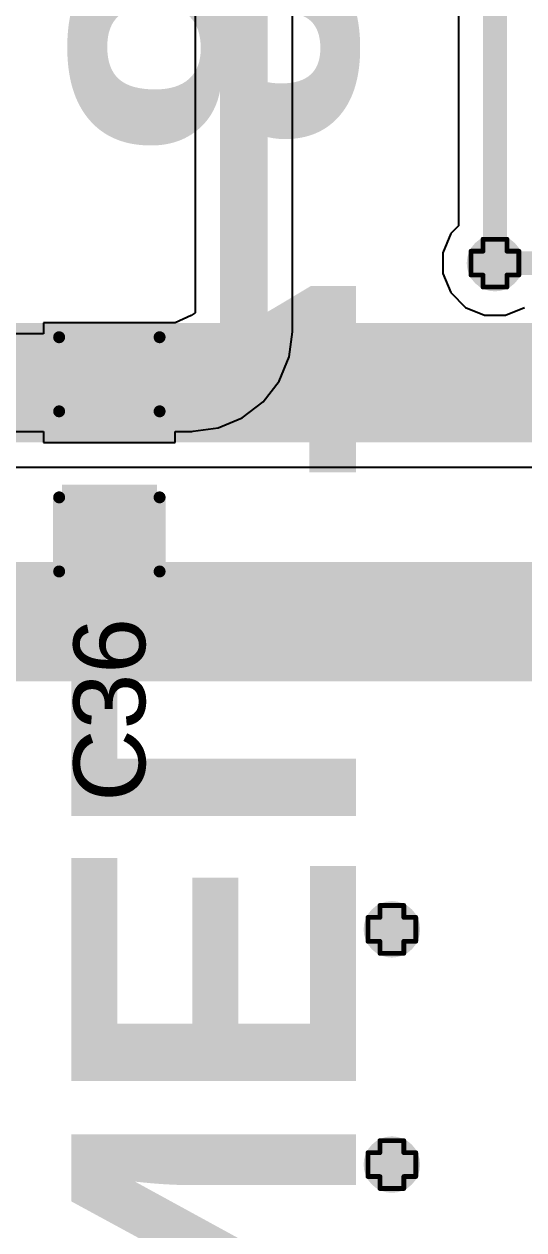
# Model space of a CAD drawing. Header units: inches. Extents: x -0.1 to 10.2, y 0 to 6.5.
# Drawn here: x 3.508 to 3.717, y 1.961 to 2.465 of the extents above; entities that cross this region are included whole.
import ezdxf

# ---------------------------------------------------------------- set-up
doc = ezdxf.new("R2010")
doc.units = ezdxf.units.IN
doc.header["$MEASUREMENT"] = 0
for name, color, linetype in [('Bottom Layer', 5, 'Continuous'), ('Bottom Overlay', 54, 'Continuous'), ('Drill Drawing', 1, 'Continuous'), ('Top Layer', 1, 'Continuous'), ('Top Overlay', 2, 'Continuous'), ('Top Paste', 8, 'Continuous'), ('Top Solder', 216, 'Continuous'), ('Via Holes', 16, 'Continuous')]:
    doc.layers.add(name, color=color, linetype=linetype)
doc.styles.add('Arial', font='', dxfattribs={"height": 0.2})
doc.styles.add('Arial_Bold', font='', dxfattribs={"height": 0.2})
doc.styles.get('Arial').set_extended_font_data('Arial')
doc.styles.get('Arial_Bold').set_extended_font_data('Arial', bold=True)

# ---------------------------------------------------------------- blocks, each defined once
blk = doc.blocks.new('C___0603_64')
at = {"layer": 'Top Layer'}
for points in [[(-0.015, 0.0175), (-0.015, -0.0175), (-0.045, -0.0175), (-0.045, 0.0175)], [(0.045, 0.0175), (0.045, -0.0175), (0.015, -0.0175), (0.015, 0.0175)]]:
    blk.add_hatch(color=1, dxfattribs=at).paths.add_polyline_path(points)
at = {"layer": 'Top Paste'}
for points in [[(-0.015, 0.0175), (-0.015, -0.0175), (-0.045, -0.0175), (-0.045, 0.0175)], [(0.045, 0.0175), (0.045, -0.0175), (0.015, -0.0175), (0.015, 0.0175)]]:
    blk.add_hatch(color=8, dxfattribs=at).paths.add_polyline_path(points)
at = {"layer": 'Top Solder'}
for points in [[(-0.01264, 0.01986), (-0.01264, -0.01986), (-0.04736, -0.01986), (-0.04736, 0.01986)], [(0.04736, 0.01986), (0.04736, -0.01986), (0.01264, -0.01986), (0.01264, 0.01986)]]:
    blk.add_hatch(color=216, dxfattribs=at).paths.add_polyline_path(points)
at = {"layer": 'Top Overlay', "const_width": 0.005}
for points in [[(-0.049, 0.021), (-0.049, -0.021)], [(-0.049, 0.021), (-0.018, 0.021)], [(0.018, 0.021), (0.049, 0.021)], [(0.049, 0.021), (0.049, -0.021)], [(-0.049, -0.021), (-0.018, -0.021)], [(0.018, -0.021), (0.049, -0.021)]]:
    blk.add_lwpolyline(points, dxfattribs=at)
at = {"layer": 'Top Overlay', "const_width": 0.0025}
for points in [[(-0.05025, 0.021, 1), (-0.04775, 0.021, 1)], [(-0.05025, 0.021, 1), (-0.04775, 0.021, 1)], [(-0.01925, 0.021, 1), (-0.01675, 0.021, 1)], [(0.01675, 0.021, 1), (0.01925, 0.021, 1)], [(0.04775, 0.021, 1), (0.05025, 0.021, 1)], [(0.04775, 0.021, 1), (0.05025, 0.021, 1)], [(-0.05025, -0.021, 1), (-0.04775, -0.021, 1)], [(-0.05025, -0.021, 1), (-0.04775, -0.021, 1)], [(-0.01925, -0.021, 1), (-0.01675, -0.021, 1)], [(0.01675, -0.021, 1), (0.01925, -0.021, 1)], [(0.04775, -0.021, 1), (0.05025, -0.021, 1)], [(0.04775, -0.021, 1), (0.05025, -0.021, 1)]]:
    blk.add_lwpolyline(points, format="xyb", close=True, dxfattribs=at)

msp = doc.modelspace()

# ---------------------------------------------------------------- hatches: boundary and pattern name
at = {"layer": 'Bottom Layer'}
h = msp.add_hatch(color=5, dxfattribs=at)
edge = h.paths.add_edge_path()
edge.add_arc((3.70453, 2.36535), 0.01181, 0, 360)
h = msp.add_hatch(color=5, dxfattribs=at)
edge = h.paths.add_edge_path()
edge.add_arc((3.66142, 2.08661), 0.01181, 0, 360)
h = msp.add_hatch(color=5, dxfattribs=at)
edge = h.paths.add_edge_path()
edge.add_arc((3.66142, 1.98819), 0.01181, 0, 360)
at = {"layer": 'Top Layer'}
h = msp.add_hatch(color=1, dxfattribs=at)
edge = h.paths.add_edge_path()
edge.add_arc((3.70453, 2.36535), 0.01181, 0, 360)
h = msp.add_hatch(color=1, dxfattribs=at)
edge = h.paths.add_edge_path()
edge.add_arc((3.66142, 2.08661), 0.01181, 0, 360)
h = msp.add_hatch(color=1, dxfattribs=at)
edge = h.paths.add_edge_path()
edge.add_arc((3.66142, 1.98819), 0.01181, 0, 360)
at = {"layer": 'Via Holes'}
h = msp.add_hatch(color=7, dxfattribs=at)
edge = h.paths.add_edge_path()
edge.add_arc((3.70453, 2.36535), 0.00591, 0, 360)
h = msp.add_hatch(color=7, dxfattribs=at)
edge = h.paths.add_edge_path()
edge.add_arc((3.66142, 2.08661), 0.00591, 0, 360)
h = msp.add_hatch(color=7, dxfattribs=at)
edge = h.paths.add_edge_path()
edge.add_arc((3.66142, 1.98819), 0.00591, 0, 360)

# ---------------------------------------------------------------- linework, layer by layer
at = {"layer": 'Bottom Layer'}
msp.add_line((3.39351, 2.28005), (4.1805, 2.28005), dxfattribs=at)
at = {"layer": 'Bottom Layer', "const_width": 0.01}
msp.add_lwpolyline([(3.70643, 2.36535, -0.198912), (3.70453, 2.36614)], format="xyb", dxfattribs=at)
at = {"layer": 'Bottom Layer', "const_width": 0.005}
for points in [[(3.70203, 2.36614, 1), (3.70703, 2.36614, 1)], [(3.70203, 2.36535, 1), (3.70703, 2.36535, 1)], [(3.70393, 2.36535, 1), (3.70893, 2.36535, 1)]]:
    msp.add_lwpolyline(points, format="xyb", close=True, dxfattribs=at)
at = {"layer": 'Bottom Layer'}
for points, const_width in [([(3.70453, 2.36535), (4.35355, 2.36535)], 0.01), ([(3.36457, 2.31535), (4.20945, 2.31535)], 0.05), ([(3.36457, 2.21535), (4.20945, 2.21535)], 0.05)]:
    msp.add_lwpolyline(points, dxfattribs=dict(at, const_width=const_width))
at = {"layer": 'Drill Drawing', "const_width": 0.002}
for points in [[(3.69953, 2.37035), (3.69953, 2.37535)], [(3.69953, 2.37535), (3.70953, 2.37535)], [(3.70953, 2.37035), (3.70953, 2.37535)], [(3.69453, 2.36035), (3.69453, 2.37035)], [(3.69453, 2.37035), (3.69953, 2.37035)], [(3.70953, 2.37035), (3.71453, 2.37035)], [(3.71453, 2.36035), (3.71453, 2.37035)], [(3.69453, 2.36035), (3.69953, 2.36035)], [(3.69953, 2.35535), (3.69953, 2.36035)], [(3.70953, 2.36035), (3.71453, 2.36035)], [(3.70953, 2.35535), (3.70953, 2.36035)], [(3.69953, 2.35535), (3.70953, 2.35535)], [(3.65642, 2.09161), (3.65642, 2.09661)], [(3.65642, 2.09661), (3.66642, 2.09661)], [(3.66642, 2.09161), (3.66642, 2.09661)], [(3.65142, 2.08161), (3.65142, 2.09161)], [(3.65142, 2.09161), (3.65642, 2.09161)], [(3.66642, 2.09161), (3.67142, 2.09161)], [(3.67142, 2.08161), (3.67142, 2.09161)], [(3.65142, 2.08161), (3.65642, 2.08161)], [(3.65642, 2.07661), (3.65642, 2.08161)], [(3.66642, 2.08161), (3.67142, 2.08161)], [(3.66642, 2.07661), (3.66642, 2.08161)], [(3.65642, 2.07661), (3.66642, 2.07661)], [(3.65642, 1.99319), (3.65642, 1.99819)], [(3.65642, 1.99819), (3.66642, 1.99819)], [(3.66642, 1.99319), (3.66642, 1.99819)], [(3.65142, 1.98319), (3.65142, 1.99319)], [(3.65142, 1.99319), (3.65642, 1.99319)], [(3.66642, 1.99319), (3.67142, 1.99319)], [(3.67142, 1.98319), (3.67142, 1.99319)], [(3.65142, 1.98319), (3.65642, 1.98319)], [(3.65642, 1.97819), (3.65642, 1.98319)], [(3.66642, 1.98319), (3.67142, 1.98319)], [(3.66642, 1.97819), (3.66642, 1.98319)], [(3.65642, 1.97819), (3.66642, 1.97819)]]:
    msp.add_lwpolyline(points, dxfattribs=at)
at = {"layer": 'Drill Drawing', "const_width": 0.001}
for points in [[(3.69903, 2.37535, 1), (3.70003, 2.37535, 1)], [(3.69903, 2.37535, 1), (3.70003, 2.37535, 1)], [(3.70903, 2.37535, 1), (3.71003, 2.37535, 1)], [(3.70903, 2.37535, 1), (3.71003, 2.37535, 1)], [(3.69403, 2.37035, 1), (3.69503, 2.37035, 1)], [(3.69403, 2.37035, 1), (3.69503, 2.37035, 1)], [(3.69903, 2.37035, 1), (3.70003, 2.37035, 1)], [(3.69903, 2.37035, 1), (3.70003, 2.37035, 1)], [(3.70903, 2.37035, 1), (3.71003, 2.37035, 1)], [(3.70903, 2.37035, 1), (3.71003, 2.37035, 1)], [(3.71403, 2.37035, 1), (3.71503, 2.37035, 1)], [(3.71403, 2.37035, 1), (3.71503, 2.37035, 1)], [(3.69403, 2.36035, 1), (3.69503, 2.36035, 1)], [(3.69403, 2.36035, 1), (3.69503, 2.36035, 1)], [(3.69903, 2.36035, 1), (3.70003, 2.36035, 1)], [(3.69903, 2.36035, 1), (3.70003, 2.36035, 1)], [(3.70903, 2.36035, 1), (3.71003, 2.36035, 1)], [(3.70903, 2.36035, 1), (3.71003, 2.36035, 1)], [(3.71403, 2.36035, 1), (3.71503, 2.36035, 1)], [(3.71403, 2.36035, 1), (3.71503, 2.36035, 1)], [(3.69903, 2.35535, 1), (3.70003, 2.35535, 1)], [(3.69903, 2.35535, 1), (3.70003, 2.35535, 1)], [(3.70903, 2.35535, 1), (3.71003, 2.35535, 1)], [(3.70903, 2.35535, 1), (3.71003, 2.35535, 1)], [(3.65592, 2.09661, 1), (3.65692, 2.09661, 1)], [(3.65592, 2.09661, 1), (3.65692, 2.09661, 1)], [(3.66592, 2.09661, 1), (3.66692, 2.09661, 1)], [(3.66592, 2.09661, 1), (3.66692, 2.09661, 1)], [(3.65092, 2.09161, 1), (3.65192, 2.09161, 1)], [(3.65092, 2.09161, 1), (3.65192, 2.09161, 1)], [(3.65592, 2.09161, 1), (3.65692, 2.09161, 1)], [(3.65592, 2.09161, 1), (3.65692, 2.09161, 1)], [(3.66592, 2.09161, 1), (3.66692, 2.09161, 1)], [(3.66592, 2.09161, 1), (3.66692, 2.09161, 1)], [(3.67092, 2.09161, 1), (3.67192, 2.09161, 1)], [(3.67092, 2.09161, 1), (3.67192, 2.09161, 1)], [(3.65092, 2.08161, 1), (3.65192, 2.08161, 1)], [(3.65092, 2.08161, 1), (3.65192, 2.08161, 1)], [(3.65592, 2.08161, 1), (3.65692, 2.08161, 1)], [(3.65592, 2.08161, 1), (3.65692, 2.08161, 1)], [(3.66592, 2.08161, 1), (3.66692, 2.08161, 1)], [(3.66592, 2.08161, 1), (3.66692, 2.08161, 1)], [(3.67092, 2.08161, 1), (3.67192, 2.08161, 1)], [(3.67092, 2.08161, 1), (3.67192, 2.08161, 1)], [(3.65592, 2.07661, 1), (3.65692, 2.07661, 1)], [(3.65592, 2.07661, 1), (3.65692, 2.07661, 1)], [(3.66592, 2.07661, 1), (3.66692, 2.07661, 1)], [(3.66592, 2.07661, 1), (3.66692, 2.07661, 1)], [(3.65592, 1.99819, 1), (3.65692, 1.99819, 1)], [(3.65592, 1.99819, 1), (3.65692, 1.99819, 1)], [(3.66592, 1.99819, 1), (3.66692, 1.99819, 1)], [(3.66592, 1.99819, 1), (3.66692, 1.99819, 1)], [(3.65092, 1.99319, 1), (3.65192, 1.99319, 1)], [(3.65092, 1.99319, 1), (3.65192, 1.99319, 1)], [(3.65592, 1.99319, 1), (3.65692, 1.99319, 1)], [(3.65592, 1.99319, 1), (3.65692, 1.99319, 1)], [(3.66592, 1.99319, 1), (3.66692, 1.99319, 1)], [(3.66592, 1.99319, 1), (3.66692, 1.99319, 1)], [(3.67092, 1.99319, 1), (3.67192, 1.99319, 1)], [(3.67092, 1.99319, 1), (3.67192, 1.99319, 1)], [(3.65092, 1.98319, 1), (3.65192, 1.98319, 1)], [(3.65092, 1.98319, 1), (3.65192, 1.98319, 1)], [(3.65592, 1.98319, 1), (3.65692, 1.98319, 1)], [(3.65592, 1.98319, 1), (3.65692, 1.98319, 1)], [(3.66592, 1.98319, 1), (3.66692, 1.98319, 1)], [(3.66592, 1.98319, 1), (3.66692, 1.98319, 1)], [(3.67092, 1.98319, 1), (3.67192, 1.98319, 1)], [(3.67092, 1.98319, 1), (3.67192, 1.98319, 1)], [(3.65592, 1.97819, 1), (3.65692, 1.97819, 1)], [(3.65592, 1.97819, 1), (3.65692, 1.97819, 1)], [(3.66592, 1.97819, 1), (3.66692, 1.97819, 1)], [(3.66592, 1.97819, 1), (3.66692, 1.97819, 1)]]:
    msp.add_lwpolyline(points, format="xyb", close=True, dxfattribs=at)
at = {"layer": 'Top Layer'}
for p, q in [((3.57914, 2.59061), (3.57914, 2.34455)), ((3.61992, 2.33703), (3.61992, 2.59061)), ((3.68923, 2.58456), (3.68923, 2.38091)), ((3.68604, 2.37771), (3.68272, 2.36969)), ((3.68923, 2.38091), (3.68604, 2.37771)), ((3.68272, 2.36969), (3.68272, 2.36102)), ((3.68272, 2.36102), (3.68604, 2.353)), ((3.68604, 2.353), (3.69217, 2.34686)), ((3.69217, 2.34686), (3.70019, 2.34354)), ((3.70887, 2.34354), (3.71688, 2.34686)), ((3.57753, 2.34344), (3.57081, 2.34035)), ((3.57914, 2.34455), (3.57753, 2.34344)), ((3.70019, 2.34354), (3.70887, 2.34354)), ((3.57081, 2.34035), (3.51581, 2.34035)), ((3.51581, 2.34035), (3.51581, 2.33575)), ((3.61845, 2.32615), (3.61982, 2.33655)), ((3.61982, 2.33655), (3.61992, 2.33703)), ((3.51581, 2.33575), (3.49207, 2.33575)), ((3.61426, 2.31601), (3.61845, 2.32615)), ((3.60758, 2.30731), (3.61426, 2.31601)), ((3.59887, 2.30063), (3.60758, 2.30731)), ((3.58873, 2.29643), (3.59887, 2.30063)), ((3.57833, 2.29506), (3.58873, 2.29643)), ((3.49207, 2.29496), (3.51581, 2.29496)), ((3.51581, 2.29496), (3.51581, 2.29035)), ((3.51581, 2.29035), (3.57081, 2.29035)), ((3.57081, 2.29035), (3.57081, 2.29496)), ((3.57081, 2.29496), (3.57785, 2.29496)), ((3.57785, 2.29496), (3.57833, 2.29506))]:
    msp.add_line(p, q, dxfattribs=at)
for points, const_width in [([(3.70453, 2.36535), (3.70453, 2.72146)], 0.01), ([(3.59953, 2.33703), (3.59953, 2.61811)], 0.02), ([(3.46457, 2.31535), (3.54331, 2.31535)], 0.02), ([(3.54331, 2.31535), (3.57785, 2.31535)], 0.02)]:
    msp.add_lwpolyline(points, dxfattribs=dict(at, const_width=const_width))
for points, const_width in [([(3.70203, 2.36535, 1), (3.70703, 2.36535, 1)], 0.005), ([(3.59453, 2.33703, 1), (3.60453, 2.33703, 1)], 0.01), ([(3.59453, 2.33703, 1), (3.60453, 2.33703, 1)], 0.01), ([(3.53831, 2.31535, 1), (3.54831, 2.31535, 1)], 0.01), ([(3.53831, 2.31535, 1), (3.54831, 2.31535, 1)], 0.01), ([(3.57285, 2.31535, 1), (3.58285, 2.31535, 1)], 0.01), ([(3.57285, 2.31535, 1), (3.58285, 2.31535, 1)], 0.01)]:
    msp.add_lwpolyline(points, format="xyb", close=True, dxfattribs=dict(at, const_width=const_width))
at = {"layer": 'Top Layer', "const_width": 0.02}
msp.add_lwpolyline([(3.59953, 2.33703, -0.414214), (3.57785, 2.31535)], format="xyb", dxfattribs=at)

# ---------------------------------------------------------------- block references
at = {"rotation": 90}
msp.add_blockref('C___0603_64', (3.54331, 2.28535), dxfattribs=at)

# ---------------------------------------------------------------- texts
at = {"layer": 'Bottom Overlay', "style": 'Arial_Bold', "text_generation_flag": 2}
msp.add_text('CHANNEL 7 8 9', height=0.119, rotation=270, dxfattribs=at).set_placement((3.52739, 1.41188))
at = {"layer": 'Top Overlay', "style": 'Arial'}
msp.add_text('C36', height=0.03, rotation=90, dxfattribs=at).set_placement((3.5583, 2.14))

doc.saveas('drawing.dxf')
